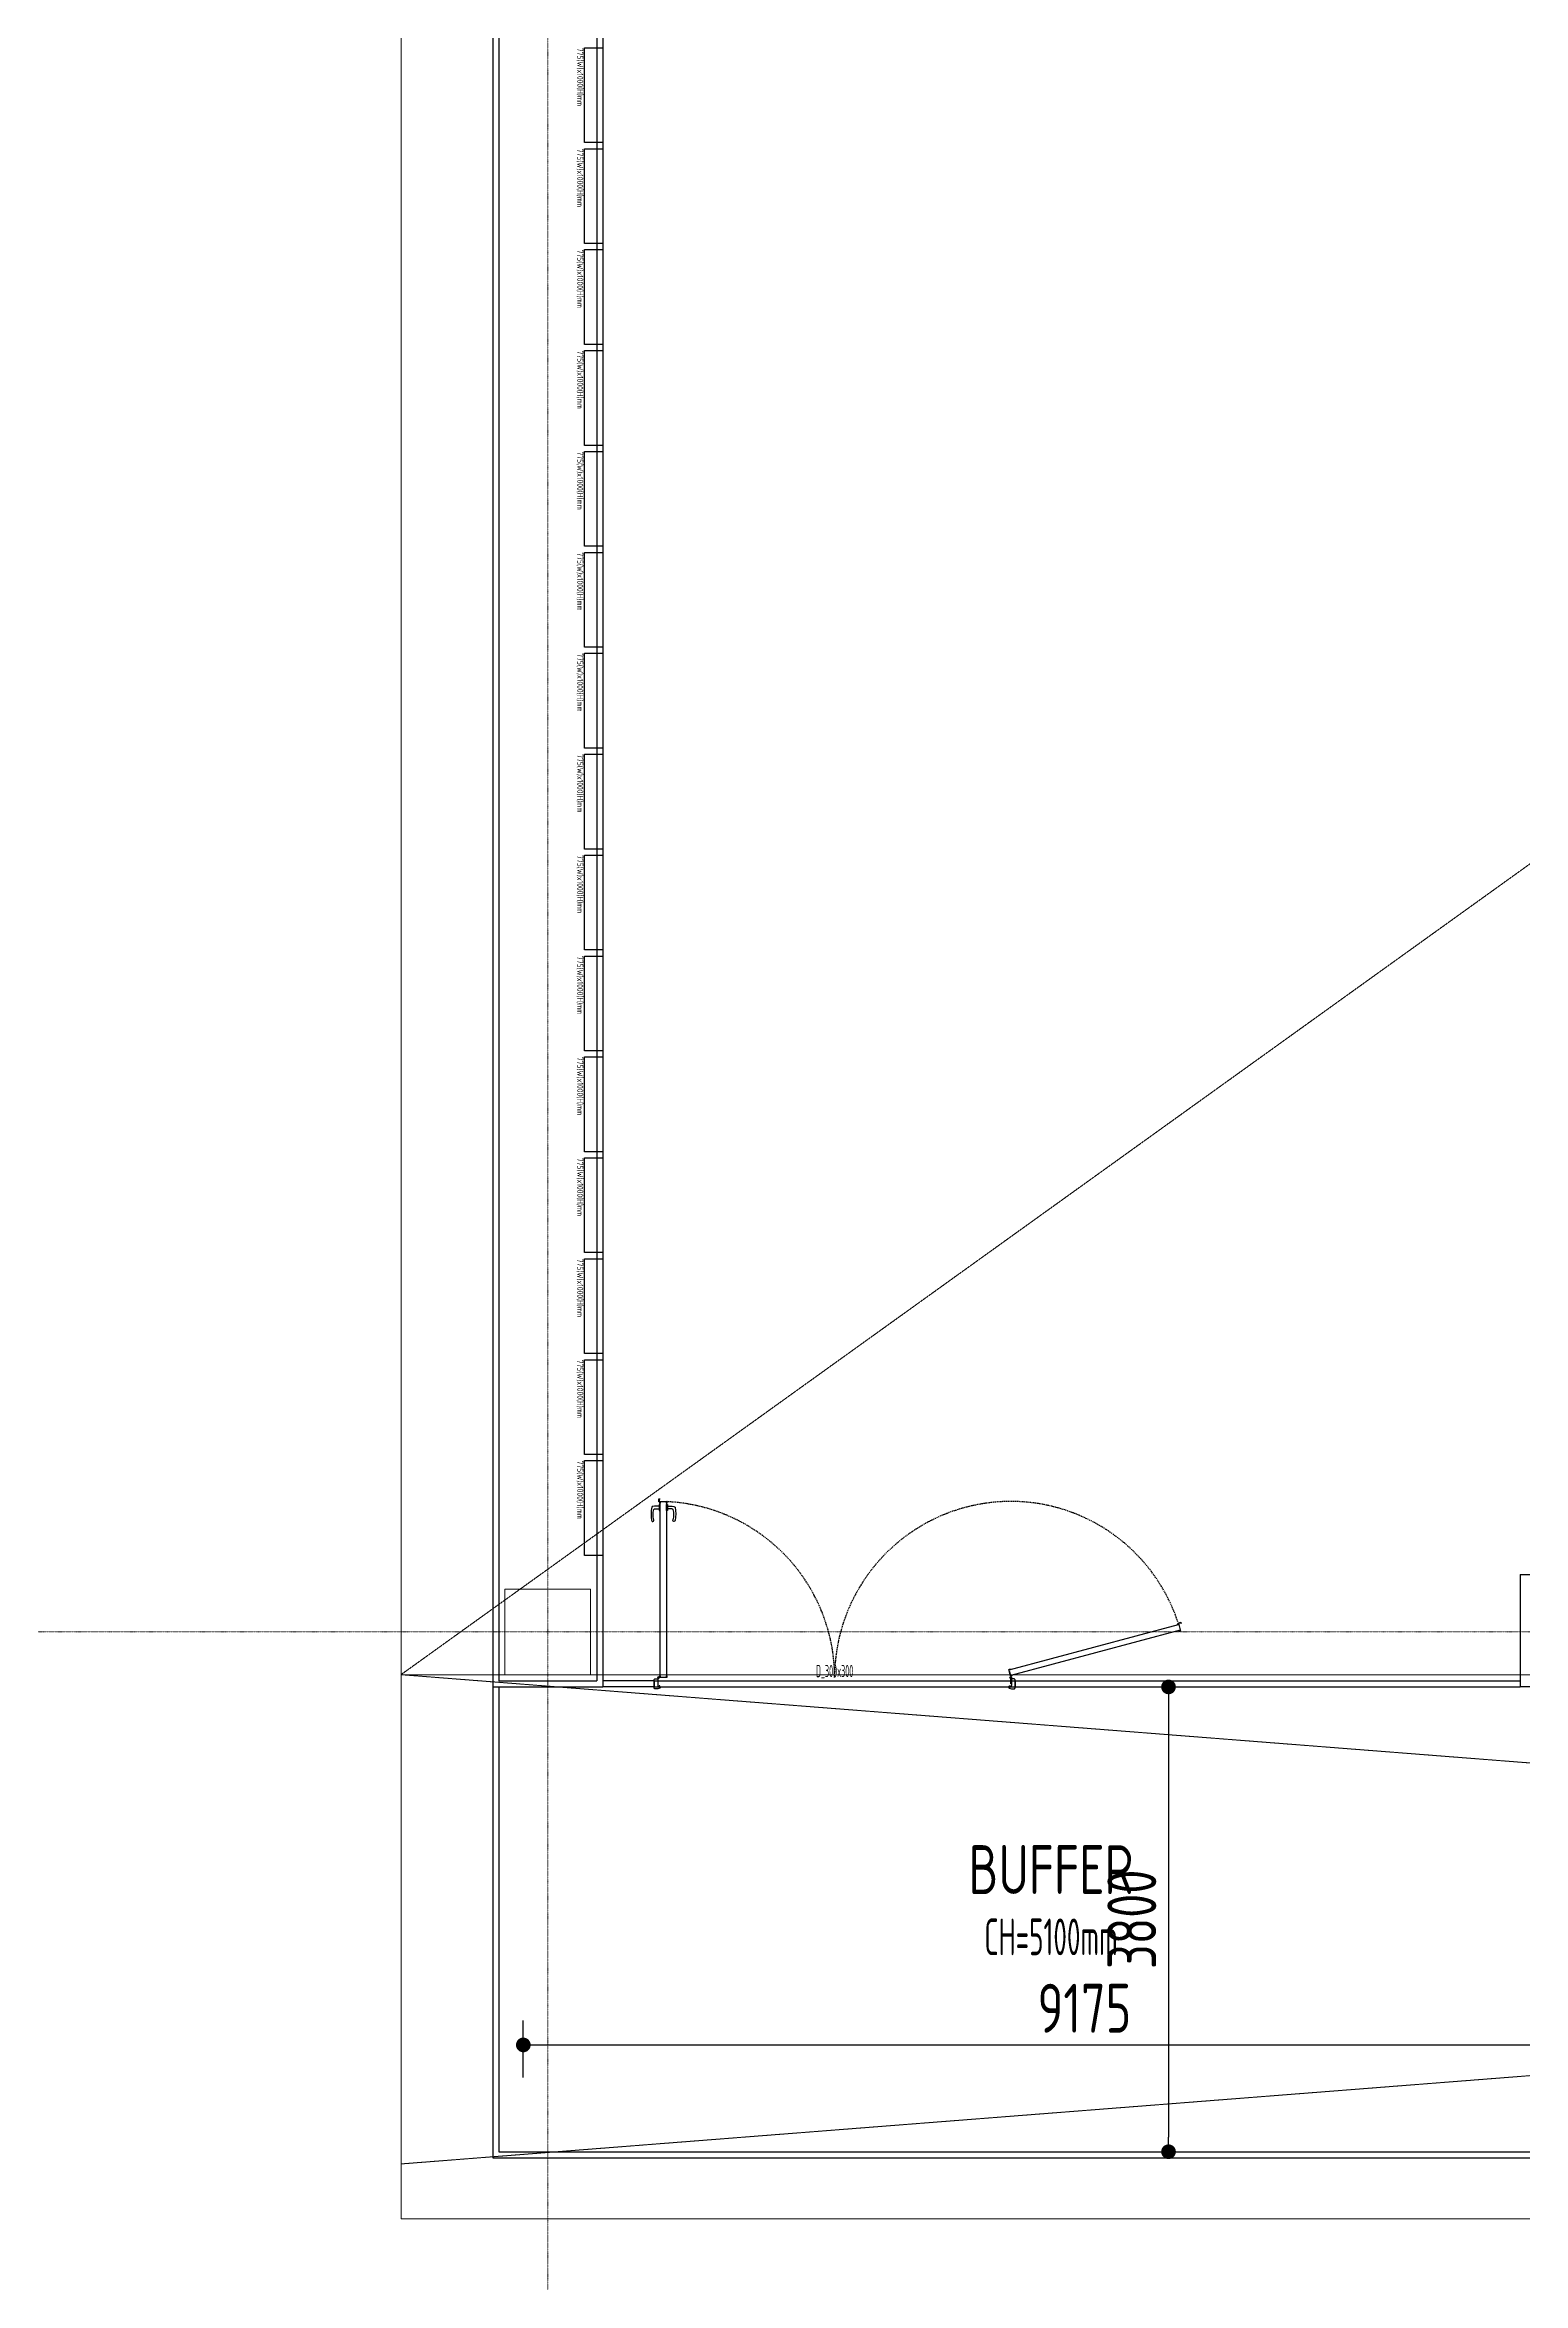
# Model space of a CAD drawing. Extents: x -76427 to 292734, y -42117 to 131250.
# Drawn here: x 189087 to 201175, y 54675 to 72975 of the extents above; entities that cross this region are included whole.
import ezdxf
from ezdxf.enums import TextEntityAlignment as Align

# ---------------------------------------------------------------- set-up
doc = ezdxf.new("R2010")
doc.units = 0
doc.header["$LTSCALE"] = 10
for name, pattern in [('H12PL1$0$HIDDEN', [0.4, 0.3, -0.1]), ('H12PL1$0$JJP_三點線', [0.9, 0.3, -0.15, 0, -0.15, 0, -0.15, 0, -0.15]), ('XFDP10$0$HIDDEN', [0.3, 0.2, -0.1]), ('XFDP10$0$HIDDEN2', [0.1875, 0.125, -0.0625])]:
    doc.linetypes.add(name, pattern=pattern)
for name, color, linetype in [('H12PL1$0$A-OBJE-2D', 252, 'Continuous'), ('H12PL1$0$S-COL', 252, 'Continuous'), ('H12PL1$0$S-GRID', 252, 'Continuous'), ('XFDP10$0$A-CR-TT2', 1, 'Continuous'), ('XFDP10$0$A-CR-TXT', 2, 'Continuous'), ('XFDP10$0$A-Door (50K)', 2, 'Continuous'), ('XFDP10$0$A-S-C1-800x1000-v (50K)', 212, 'Continuous'), ('XFDP10$0$A-W-P1S (50K)', 2, 'Continuous'), ('XFDP10$0$A-W-P2D (50K)', 2, 'Continuous'), ('XFDP10$0$A-W-P4S (50K)', 2, 'Continuous')]:
    doc.layers.add(name, color=color, linetype=linetype)
doc.styles.add('XFDP10$0$AA-TXT', font='isocp.shx', dxfattribs={"width": 0.8, "bigfont": 'china.shx'})
doc.styles.add('XFDP10$0$dim-txt', font='isocp.shx', dxfattribs={"width": 0.8, "bigfont": 'china.shx'})
doc.dimstyles.new('XFDP10$0$500-dim', dxfattribs={"dimscale": 20000, "dimtxt": 0.2, "dimasz": 0.06, "dimexe": 0.1, "dimexo": 0.1, "dimgap": 0.05, "dimtad": 1, "dimdec": 0, "dimtxsty": 'XFDP10$0$dim-txt', "dimblk": 'XFDP10$0$_Dot', "dimcen": 2, "dimclrd": 256, "dimclre": 256, "dimclrt": 3, "dimadec": 0, "dimazin": 0, "dimtfac": 1, "dimtdec": 0, "dimtix": 1, "dimtmove": 2, "dimatfit": 3, "dimfxl": 1, "dimtvp": 1, "dimarcsym": 0})

# ---------------------------------------------------------------- blocks, each defined once
blk = doc.blocks.new('*U145')
blk.add_lwpolyline([(0, 0), (0, 0.2583), (0.05, 0.2583), (0.05, 0)], close=True)
at = {"color": 1, "style": 'XFDP10$0$AA-TXT', "width": 0.8}
blk.add_attdef('高度', text='', height=0.1, rotation=90, dxfattribs=at).set_placement((0.1157, 0.07), align=Align.MIDDLE_LEFT)
blk = doc.blocks.new('XFDP10$0$_Dot')
at = {"color": 0, "linetype": 'ByBlock', "lineweight": -2}
blk.add_line((-0.5, 0), (-1, 0), dxfattribs=at)
at = {"color": 0, "linetype": 'ByBlock', "const_width": 0.5}
blk.add_lwpolyline([(-0.25, 0, 1), (0.25, 0, 1)], format="xyb", close=True, dxfattribs=at)
blk = doc.blocks.new('*D146')
at = {"layer": 'DEFPOINTS', "lineweight": -2, "transparency": 16777216}
for p, q in [((197942, 59550), (198475, 59550)), ((198275, 59430), (198275, 55870)), ((197942, 55750), (198475, 55750))]:
    blk.add_line(p, q, dxfattribs=at)
at = {"layer": 'DEFPOINTS', "color": 0, "transparency": 16777216}
for p in [(197742, 59550, 0), (197742, 55750, 0), (198275, 55750)]:
    blk.add_point(p, dxfattribs=at)
at = {"layer": 'DEFPOINTS', "lineweight": -2, "transparency": 16777216, "xscale": 120, "yscale": 120, "zscale": 120}
for p, rotation in [((198275, 59550), 90), ((198275, 55750), 270)]:
    blk.add_blockref('XFDP10$0$_Dot', p, dxfattribs=dict(at, rotation=rotation))
at = {"layer": 'DEFPOINTS', "color": 3, "transparency": 16777216, "insert": (197975, 57650), "char_height": 400, "attachment_point": 5, "rotation": 90, "style": 'XFDP10$0$dim-txt'}
blk.add_mtext('3800', dxfattribs=at)
blk = doc.blocks.new('*D147')
at = {"layer": 'DEFPOINTS', "lineweight": -2, "transparency": 16777216}
for p, q in [((193000, 56357), (193000, 56823)), ((202175, 56357), (202175, 56823)), ((193120, 56623), (202055, 56623))]:
    blk.add_line(p, q, dxfattribs=at)
at = {"layer": 'DEFPOINTS', "color": 0, "transparency": 16777216}
for p in [(202175, 56623), (193000, 56157, 0), (202175, 56157, 0)]:
    blk.add_point(p, dxfattribs=at)
at = {"layer": 'DEFPOINTS', "lineweight": -2, "transparency": 16777216, "xscale": 120, "yscale": 120, "zscale": 120, "rotation": 180}
blk.add_blockref('XFDP10$0$_Dot', (193000, 56623), dxfattribs=at)
at = {"layer": 'DEFPOINTS', "lineweight": -2, "transparency": 16777216, "xscale": 120, "yscale": 120, "zscale": 120}
blk.add_blockref('XFDP10$0$_Dot', (202175, 56623), dxfattribs=at)
at = {"layer": 'DEFPOINTS', "color": 3, "transparency": 16777216, "insert": (197587, 56923), "char_height": 400, "attachment_point": 5, "style": 'XFDP10$0$dim-txt'}
blk.add_mtext('9175', dxfattribs=at)
blk = doc.blocks.new('XFDP10$0$Door-D300_90+180')
for p, q in [((10, 146.5), (10.8, 146.5)), ((10, 141.6), (10, 146.5)), ((10.8, 146.5), (10.8, 141.6)), ((10.8, 141.6), (10, 141.6)), ((10.8, 145.2), (14.8, 145.2)), ((14.8, 143), (10.8, 143)), ((14.8, 145.2), (16.2, 145.1))]:
    blk.add_line(p, q)
for points in [[(4.1, 149.1), (4.1, 150.9), (4.1, 149.1), (10.7, 149.1), (10.7, 149), (10.3, 149), (10.3, 147.9, -0.414214), (10.2, 147.8), (10, 147.8), (10, 147.9), (10.1, 147.9), (10.1, 148.9), (10, 148.9), (10, 5.5), (10.1, 5.5), (10.1, 6.5), (10, 6.5), (10, 6.6), (10.2, 6.6, -0.414214), (10.3, 6.5), (10.3, 5.4, -0.414214), (10.2, 5.3), (4.8, 5.3, -0.414214), (4.7, 5.4), (4.7, 6.5, -0.414214), (4.8, 6.6), (5, 6.6), (5, 6.5), (4.9, 6.5), (4.9, 5.5), (5, 5.5), (5, 148.9), (4.9, 148.9), (4.9, 147.9), (5, 147.9), (5, 147.8), (4.8, 147.8, -0.414214), (4.7, 147.9), (4.7, 148.9), (3.9, 148.9, -0.414214), (3.9, 148.9), (3.9, 151.1, -0.414214), (3.9, 151.2), (4.7, 151.2), (4.7, 150.9), (4.1, 150.9)], [(4.2, 145.2), (0.2, 145.2), (-1.2, 145.1, 0.327495), (-2, 144.4, 0.089847), (-2.2, 133.7, 1.144881), (-0.3, 134.1, -0.137079), (-0.3, 142.4, -0.349357), (0.2, 143), (4.2, 143)], [(428.7, 49.5), (430.4, 50), (428.7, 49.5), (430.4, 43.1), (430.2, 43.1), (430.1, 43.5), (429.1, 43.2, -0.414214), (429, 43.3), (428.9, 43.4), (429, 43.5), (429.1, 43.4), (430, 43.6), (430, 43.8), (291.5, 6.7), (291.6, 6.5), (292.5, 6.8), (292.5, 6.9), (292.6, 6.9), (292.6, 6.8, -0.414214), (292.6, 6.7), (291.5, 6.4, -0.414214), (291.3, 6.5), (290, 11.6, -0.414214), (290.1, 11.7), (291.1, 12, -0.414214), (291.3, 11.9), (291.3, 11.8), (291.2, 11.8), (291.2, 11.9), (290.2, 11.6), (290.2, 11.5), (428.7, 48.6), (428.6, 48.7), (427.7, 48.5), (427.7, 48.4), (427.6, 48.3), (427.6, 48.5, -0.414214), (427.7, 48.6), (428.6, 48.9), (428.4, 49.6, -0.414214), (428.4, 49.7), (430.6, 50.3, -0.414214), (430.6, 50.2), (430.8, 49.5), (430.6, 49.4), (430.4, 50)], [(4.7, -2.1, 0.306748), (4.5, -1.7), (4.1, -1.7, 0.306748), (3.9, -2.1), (4, -2.1, -0.414214), (4.1, -2.2), (4.1, -2.2), (4, -2.2), (4, -2.9), (4.6, -2.9), (4.6, -2.2), (4.5, -2.2), (4.5, -2.2, -0.414214), (4.6, -2.1), (4.7, -2.1), (4.8, -2.1, -0.414214), (5, -2.3), (5, -2.9, -0.320245), (4.7, -3.4), (3, -4), (0.6, -4, -0.414214), (0, -3.4), (0, 3.4, -0.414214), (0.6, 4), (3, 4), (3, 0), (3, -1.4, 0.414214), (3.7, -2.1), (3.9, -2.1)], [(290.3, -2.1, -0.306748), (290.5, -1.7), (290.9, -1.7, -0.306748), (291.1, -2.1), (291, -2.1, 0.414214), (290.9, -2.2), (290.9, -2.2), (291, -2.2), (291, -2.9), (290.4, -2.9), (290.4, -2.2), (290.5, -2.2), (290.5, -2.2, 0.414214), (290.4, -2.1), (290.3, -2.1), (290.2, -2.1, 0.414214), (290, -2.3), (290, -2.9, 0.320245), (290.3, -3.4), (292, -4), (294.4, -4, 0.414214), (295, -3.4), (295, 3.4, 0.414214), (294.4, 4), (292, 4), (292, 0), (292, -1.4, -0.414214), (291.3, -2.1), (291.1, -2.1)]]:
    blk.add_lwpolyline(points, format="xyb")
blk.add_lwpolyline([(5, 141.6), (5, 146.5), (4.2, 146.5), (4.2, 141.6)], close=True)
at = {"ltscale": 500}
for points in [[(3.3, 0.1), (3.3, 4.6), (3, 4.6), (3, 0.1)], [(8.5, 5.3), (4, 5.3), (4, 5.5), (8.5, 5.5)], [(290.4, 10), (291.6, 5.7), (291.8, 5.7), (290.6, 10.1)], [(291.7, 0.1), (291.7, 4.6), (292, 4.6), (292, 0.1)]]:
    blk.add_lwpolyline(points, close=True, dxfattribs=at)
at = {"linetype": 'XFDP10$0$HIDDEN', "ltscale": 0.5}
for centre, start, end in [((3.5, 5.1), 0, 86.9301), ((291.5, 5.1), 18.4329, 180)]:
    blk.add_arc(centre, 144, start, end, dxfattribs=at)
at = {"extrusion": (0, 0, -1)}
for centre, major_axis, start_param, end_param in [((14.7, 142.4), (-0.417, 0.417), 0.901482, 2.245889), ((16.2, 133.8), (0.707, 0.707), 0.872811, 4.284184), ((0.4, 138.3), (10.9, 10.9), 0.51383, 1.058752), ((16.1, 144.2), (-0.624, 0.624), 0.866962, 2.13291), ((-12.5, 138.4), (21.3, 21.3), 0.585307, 0.943734)]:
    blk.add_ellipse(centre, major_axis=major_axis, ratio=1, start_param=start_param, end_param=end_param, dxfattribs=at)
at = {"ltscale": 500, "extrusion": (0, 0, -1)}
blk.add_ellipse((3.5, 5.1), major_axis=(0.495, 0.495), ratio=1, start_param=3.926991, end_param=10.210176, dxfattribs=at)
at = {"ltscale": 500}
blk.add_ellipse((291.5, 5.1), major_axis=(-0.495, 0.495), ratio=1, start_param=3.926991, end_param=10.210176, dxfattribs=at)
at = {"color": 9, "style": 'XFDP10$0$AA-TXT', "width": 0.45}
blk.add_attdef('100x240', text='', height=10, dxfattribs=at).set_placement((147.5, 10), align=Align.MIDDLE)
blk = doc.blocks.new('XFDP10')
at = {"layer": 'XFDP10$0$A-W-P1S (50K)'}
for p, q in [((192750, 84025, 0), (192750, 59550, 0)), ((193650, 84025, 0), (193650, 59550, 0)), ((192800, 83975, 0), (192800, 59600, 0)), ((193600, 83975, 0), (193600, 59600)), ((201150, 60470, 0), (208751.3, 60470, 0)), ((201150, 60470, 0), (201150, 59550, 0)), ((192750, 59550, 0), (193650, 59550, 0)), ((192800, 59600, 0), (193600, 59600, 0)), ((194070, 59600, 0), (194070, 59550, 0)), ((197020, 59600, 0), (197020, 59550, 0)), ((208751.3, 59550), (201150, 59550, 0))]:
    blk.add_line(p, q, dxfattribs=at)
at = {"layer": 'XFDP10$0$A-W-P2D (50K)'}
for p, q in [((194070, 59600, 0), (193650, 59600, 0)), ((194070, 59550, 0), (193650, 59550, 0)), ((197020, 59600, 0), (201150, 59600, 0)), ((197020, 59550, 0), (201150, 59550, 0))]:
    blk.add_line(p, q, dxfattribs=at)
at = {"layer": 'XFDP10$0$A-W-P2D (50K)', "linetype": 'XFDP10$0$HIDDEN2'}
for p, q in [((194070, 59600, 0), (197020, 59600, 0)), ((194070, 59550, 0), (197020, 59550, 0))]:
    blk.add_line(p, q, dxfattribs=at)
at = {"layer": 'XFDP10$0$A-W-P4S (50K)'}
for p, q in [((192750, 59550, 0), (192750, 55700, 0)), ((192800, 59550, 0), (192800, 55750, 0)), ((192750, 55700, 0), (202175, 55700, 0)), ((192800, 55750, 0), (202175, 55750, 0))]:
    blk.add_line(p, q, dxfattribs=at)
at = {"layer": 'XFDP10$0$A-Door (50K)', "xscale": 10, "yscale": 10, "zscale": 10}
blk.add_blockref('XFDP10$0$Door-D300_90+180', (194070, 59575, 0), dxfattribs=at).add_auto_attribs({'100x240': 'D_300x300'})
at = {"layer": 'XFDP10$0$A-S-C1-800x1000-v (50K)'}
ref = blk.add_blockref('*U145', (193650, 72950, 0), dxfattribs=dict(at, xscale=3000, yscale=3000, zscale=3000, rotation=180))
ref.add_attrib('高度', '775(W)x1000(H)mm', dxfattribs={"layer": '0', "color": 1, "height": 50, "rotation": 270, "style": 'XFDP10$0$AA-TXT', "width": 0.8}).set_placement((193464.8, 72950, 0), align=Align.MIDDLE_LEFT)
ref = blk.add_blockref('*U145', (193650, 72125, 0), dxfattribs=dict(at, xscale=3000, yscale=3000, zscale=3000, rotation=180))
ref.add_attrib('高度', '775(W)x1000(H)mm', dxfattribs={"layer": '0', "color": 1, "height": 50, "rotation": 270, "style": 'XFDP10$0$AA-TXT', "width": 0.8}).set_placement((193464.8, 72125, 0), align=Align.MIDDLE_LEFT)
ref = blk.add_blockref('*U145', (193650, 71300, 0), dxfattribs=dict(at, xscale=3000, yscale=3000, zscale=3000, rotation=180))
ref.add_attrib('高度', '775(W)x1000(H)mm', dxfattribs={"layer": '0', "color": 1, "height": 50, "rotation": 270, "style": 'XFDP10$0$AA-TXT', "width": 0.8}).set_placement((193464.8, 71300, 0), align=Align.MIDDLE_LEFT)
ref = blk.add_blockref('*U145', (193650, 70475, 0), dxfattribs=dict(at, xscale=3000, yscale=3000, zscale=3000, rotation=180))
ref.add_attrib('高度', '775(W)x1000(H)mm', dxfattribs={"layer": '0', "color": 1, "height": 50, "rotation": 270, "style": 'XFDP10$0$AA-TXT', "width": 0.8}).set_placement((193464.8, 70475, 0), align=Align.MIDDLE_LEFT)
ref = blk.add_blockref('*U145', (193650, 69650, 0), dxfattribs=dict(at, xscale=3000, yscale=3000, zscale=3000, rotation=180))
ref.add_attrib('高度', '775(W)x1000(H)mm', dxfattribs={"layer": '0', "color": 1, "height": 50, "rotation": 270, "style": 'XFDP10$0$AA-TXT', "width": 0.8}).set_placement((193464.8, 69650, 0), align=Align.MIDDLE_LEFT)
ref = blk.add_blockref('*U145', (193650, 68825, 0), dxfattribs=dict(at, xscale=3000, yscale=3000, zscale=3000, rotation=180))
ref.add_attrib('高度', '775(W)x1000(H)mm', dxfattribs={"layer": '0', "color": 1, "height": 50, "rotation": 270, "style": 'XFDP10$0$AA-TXT', "width": 0.8}).set_placement((193464.8, 68825, 0), align=Align.MIDDLE_LEFT)
ref = blk.add_blockref('*U145', (193650, 68000, 0), dxfattribs=dict(at, xscale=3000, yscale=3000, zscale=3000, rotation=180))
ref.add_attrib('高度', '775(W)x1000(H)mm', dxfattribs={"layer": '0', "color": 1, "height": 50, "rotation": 270, "style": 'XFDP10$0$AA-TXT', "width": 0.8}).set_placement((193464.8, 68000, 0), align=Align.MIDDLE_LEFT)
ref = blk.add_blockref('*U145', (193650, 67175, 0), dxfattribs=dict(at, xscale=3000, yscale=3000, zscale=3000, rotation=180))
ref.add_attrib('高度', '775(W)x1000(H)mm', dxfattribs={"layer": '0', "color": 1, "height": 50, "rotation": 270, "style": 'XFDP10$0$AA-TXT', "width": 0.8}).set_placement((193464.8, 67175, 0), align=Align.MIDDLE_LEFT)
ref = blk.add_blockref('*U145', (193650, 66350, 0), dxfattribs=dict(at, xscale=3000, yscale=3000, zscale=3000, rotation=180))
ref.add_attrib('高度', '775(W)x1000(H)mm', dxfattribs={"layer": '0', "color": 1, "height": 50, "rotation": 270, "style": 'XFDP10$0$AA-TXT', "width": 0.8}).set_placement((193464.8, 66350, 0), align=Align.MIDDLE_LEFT)
ref = blk.add_blockref('*U145', (193650, 65525, 0), dxfattribs=dict(at, xscale=3000, yscale=3000, zscale=3000, rotation=180))
ref.add_attrib('高度', '775(W)x1000(H)mm', dxfattribs={"layer": '0', "color": 1, "height": 50, "rotation": 270, "style": 'XFDP10$0$AA-TXT', "width": 0.8}).set_placement((193464.8, 65525, 0), align=Align.MIDDLE_LEFT)
ref = blk.add_blockref('*U145', (193650, 64700, 0), dxfattribs=dict(at, xscale=3000, yscale=3000, zscale=3000, rotation=180))
ref.add_attrib('高度', '775(W)x1000(H)mm', dxfattribs={"layer": '0', "color": 1, "height": 50, "rotation": 270, "style": 'XFDP10$0$AA-TXT', "width": 0.8}).set_placement((193464.8, 64700, 0), align=Align.MIDDLE_LEFT)
ref = blk.add_blockref('*U145', (193650, 63875, 0), dxfattribs=dict(at, xscale=3000, yscale=3000, zscale=3000, rotation=180))
ref.add_attrib('高度', '775(W)x1000(H)mm', dxfattribs={"layer": '0', "color": 1, "height": 50, "rotation": 270, "style": 'XFDP10$0$AA-TXT', "width": 0.8}).set_placement((193464.8, 63875, 0), align=Align.MIDDLE_LEFT)
ref = blk.add_blockref('*U145', (193650, 63050, 0), dxfattribs=dict(at, xscale=3000, yscale=3000, zscale=3000, rotation=180))
ref.add_attrib('高度', '775(W)x1000(H)mm', dxfattribs={"layer": '0', "color": 1, "height": 50, "rotation": 270, "style": 'XFDP10$0$AA-TXT', "width": 0.8}).set_placement((193464.8, 63050, 0), align=Align.MIDDLE_LEFT)
ref = blk.add_blockref('*U145', (193650, 62225, 0), dxfattribs=dict(at, xscale=3000, yscale=3000, zscale=3000, rotation=180))
ref.add_attrib('高度', '775(W)x1000(H)mm', dxfattribs={"layer": '0', "color": 1, "height": 50, "rotation": 270, "style": 'XFDP10$0$AA-TXT', "width": 0.8}).set_placement((193464.8, 62225, 0), align=Align.MIDDLE_LEFT)
ref = blk.add_blockref('*U145', (193650, 61400, 0), dxfattribs=dict(at, xscale=3000, yscale=3000, zscale=3000, rotation=180))
ref.add_attrib('高度', '775(W)x1000(H)mm', dxfattribs={"layer": '0', "color": 1, "height": 50, "rotation": 270, "style": 'XFDP10$0$AA-TXT', "width": 0.8}).set_placement((193464.8, 61400, 0), align=Align.MIDDLE_LEFT)
at = {"layer": 'XFDP10$0$A-CR-TT2', "style": 'XFDP10$0$AA-TXT', "width": 0.6}
blk.add_text('CH=5100mm', height=300, dxfattribs=at).set_placement((197314.2, 57507.2), align=Align.MIDDLE)
at = {"layer": 'XFDP10$0$A-CR-TXT', "style": 'XFDP10$0$AA-TXT', "width": 0.8}
blk.add_text('BUFFER', height=400, dxfattribs=at).set_placement((197314.2, 58057.2), align=Align.MIDDLE)
at = {"layer": 'DEFPOINTS'}
dim = blk.add_linear_dim(base=(198274.9, 55750, 0), p1=(197742.1, 59550, 0), p2=(197742.1, 55750, 0), angle=90, dimstyle='XFDP10$0$500-dim', override={"dimscale": 2000}, dxfattribs=at)
dim.commit()
dim.dimension.update_dxf_attribs({"geometry": '*D146', "text_midpoint": (197974.9, 57650, 0)})
dim = blk.add_linear_dim(base=(202175, 56622.6), p1=(193000, 56156.8, 0), p2=(202175, 56156.8, 0), dimstyle='XFDP10$0$500-dim', override={"dimscale": 2000}, dxfattribs=at)
dim.commit()
dim.dimension.update_dxf_attribs({"geometry": '*D147', "text_midpoint": (197587.5, 56922.6)})
blk = doc.blocks.new('H12PL1')
at = {"layer": 'H12PL1$0$A-OBJE-2D', "linetype": 'H12PL1$0$HIDDEN', "lineweight": 0}
for p, q in [((192000, 59650), (234750, 90350)), ((192000, 55650), (243150, 59650)), ((243150, 55650), (192000, 59650))]:
    blk.add_line(p, q, dxfattribs=at)
at = {"layer": 'H12PL1$0$A-OBJE-2D', "lineweight": 0}
blk.add_lwpolyline([(192000, 85950), (192000, 55200), (238800, 55200), (238800, 55650), (243150, 55650)], dxfattribs=at)
at = {"layer": 'H12PL1$0$A-OBJE-2D', "linetype": 'H12PL1$0$HIDDEN', "lineweight": 0}
blk.add_lwpolyline([(243150, 59650), (192000, 59650)], dxfattribs=at)
at = {"layer": 'H12PL1$0$S-COL', "lineweight": 0, "flags": 128}
blk.add_lwpolyline([(192850, 59650), (193550, 59650), (193550, 60350), (192850, 60350)], close=True, dxfattribs=at)
at = {"layer": 'H12PL1$0$S-GRID', "linetype": 'H12PL1$0$JJP_三點線', "lineweight": 0}
for p, q in [((193200, 128250), (193200, -28000)), ((-29000, 60000), (289600, 60000))]:
    blk.add_line(p, q, dxfattribs=at)
blk.add_blockref('XFDP10', (0, 0))

msp = doc.modelspace()

# ---------------------------------------------------------------- block references
msp.add_blockref('H12PL1', (0, 0))

doc.saveas('drawing.dxf')
